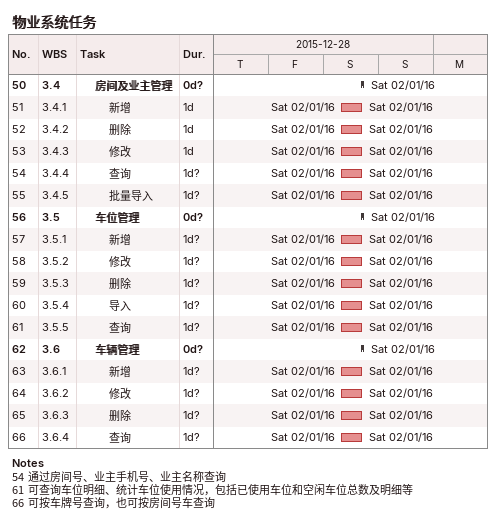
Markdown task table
物业系统任务

| ID | WBS | Task | Duration | Start | Finish |
|---|---|---|---|---|---|
| 50 | 3.4 | **房间及业主管理** | 0d? | 2016-01-02 | 2016-01-02 |
| 51 | 3.4.1 | 新增 | 1d | 2016-01-02 | 2016-01-02 |
| 52 | 3.4.2 | 删除 | 1d | 2016-01-02 | 2016-01-02 |
| 53 | 3.4.3 | 修改 | 1d | 2016-01-02 | 2016-01-02 |
| 54 | 3.4.4 | 查询 | 1d? | 2016-01-02 | 2016-01-02 |
| 55 | 3.4.5 | 批量导入 | 1d? | 2016-01-02 | 2016-01-02 |
| 56 | 3.5 | **车位管理** | 0d? | 2016-01-02 | 2016-01-02 |
| 57 | 3.5.1 | 新增 | 1d? | 2016-01-02 | 2016-01-02 |
| 58 | 3.5.2 | 修改 | 1d? | 2016-01-02 | 2016-01-02 |
| 59 | 3.5.3 | 删除 | 1d? | 2016-01-02 | 2016-01-02 |
| 60 | 3.5.4 | 导入 | 1d? | 2016-01-02 | 2016-01-02 |
| 61 | 3.5.5 | 查询 | 1d? | 2016-01-02 | 2016-01-02 |
| 62 | 3.6 | **车辆管理** | 0d? | 2016-01-02 | 2016-01-02 |
| 63 | 3.6.1 | 新增 | 1d? | 2016-01-02 | 2016-01-02 |
| 64 | 3.6.2 | 修改 | 1d? | 2016-01-02 | 2016-01-02 |
| 65 | 3.6.3 | 删除 | 1d? | 2016-01-02 | 2016-01-02 |
| 66 | 3.6.4 | 查询 | 1d? | 2016-01-02 | 2016-01-02 |

Notes
- 54: 通过房间号、业主手机号、业主名称查询
- 61: 可查询车位明细、统计车位使用情况，包括已使用车位和空闲车位总数及明细等
- 66: 可按车牌号查询，也可按房间号车查询
